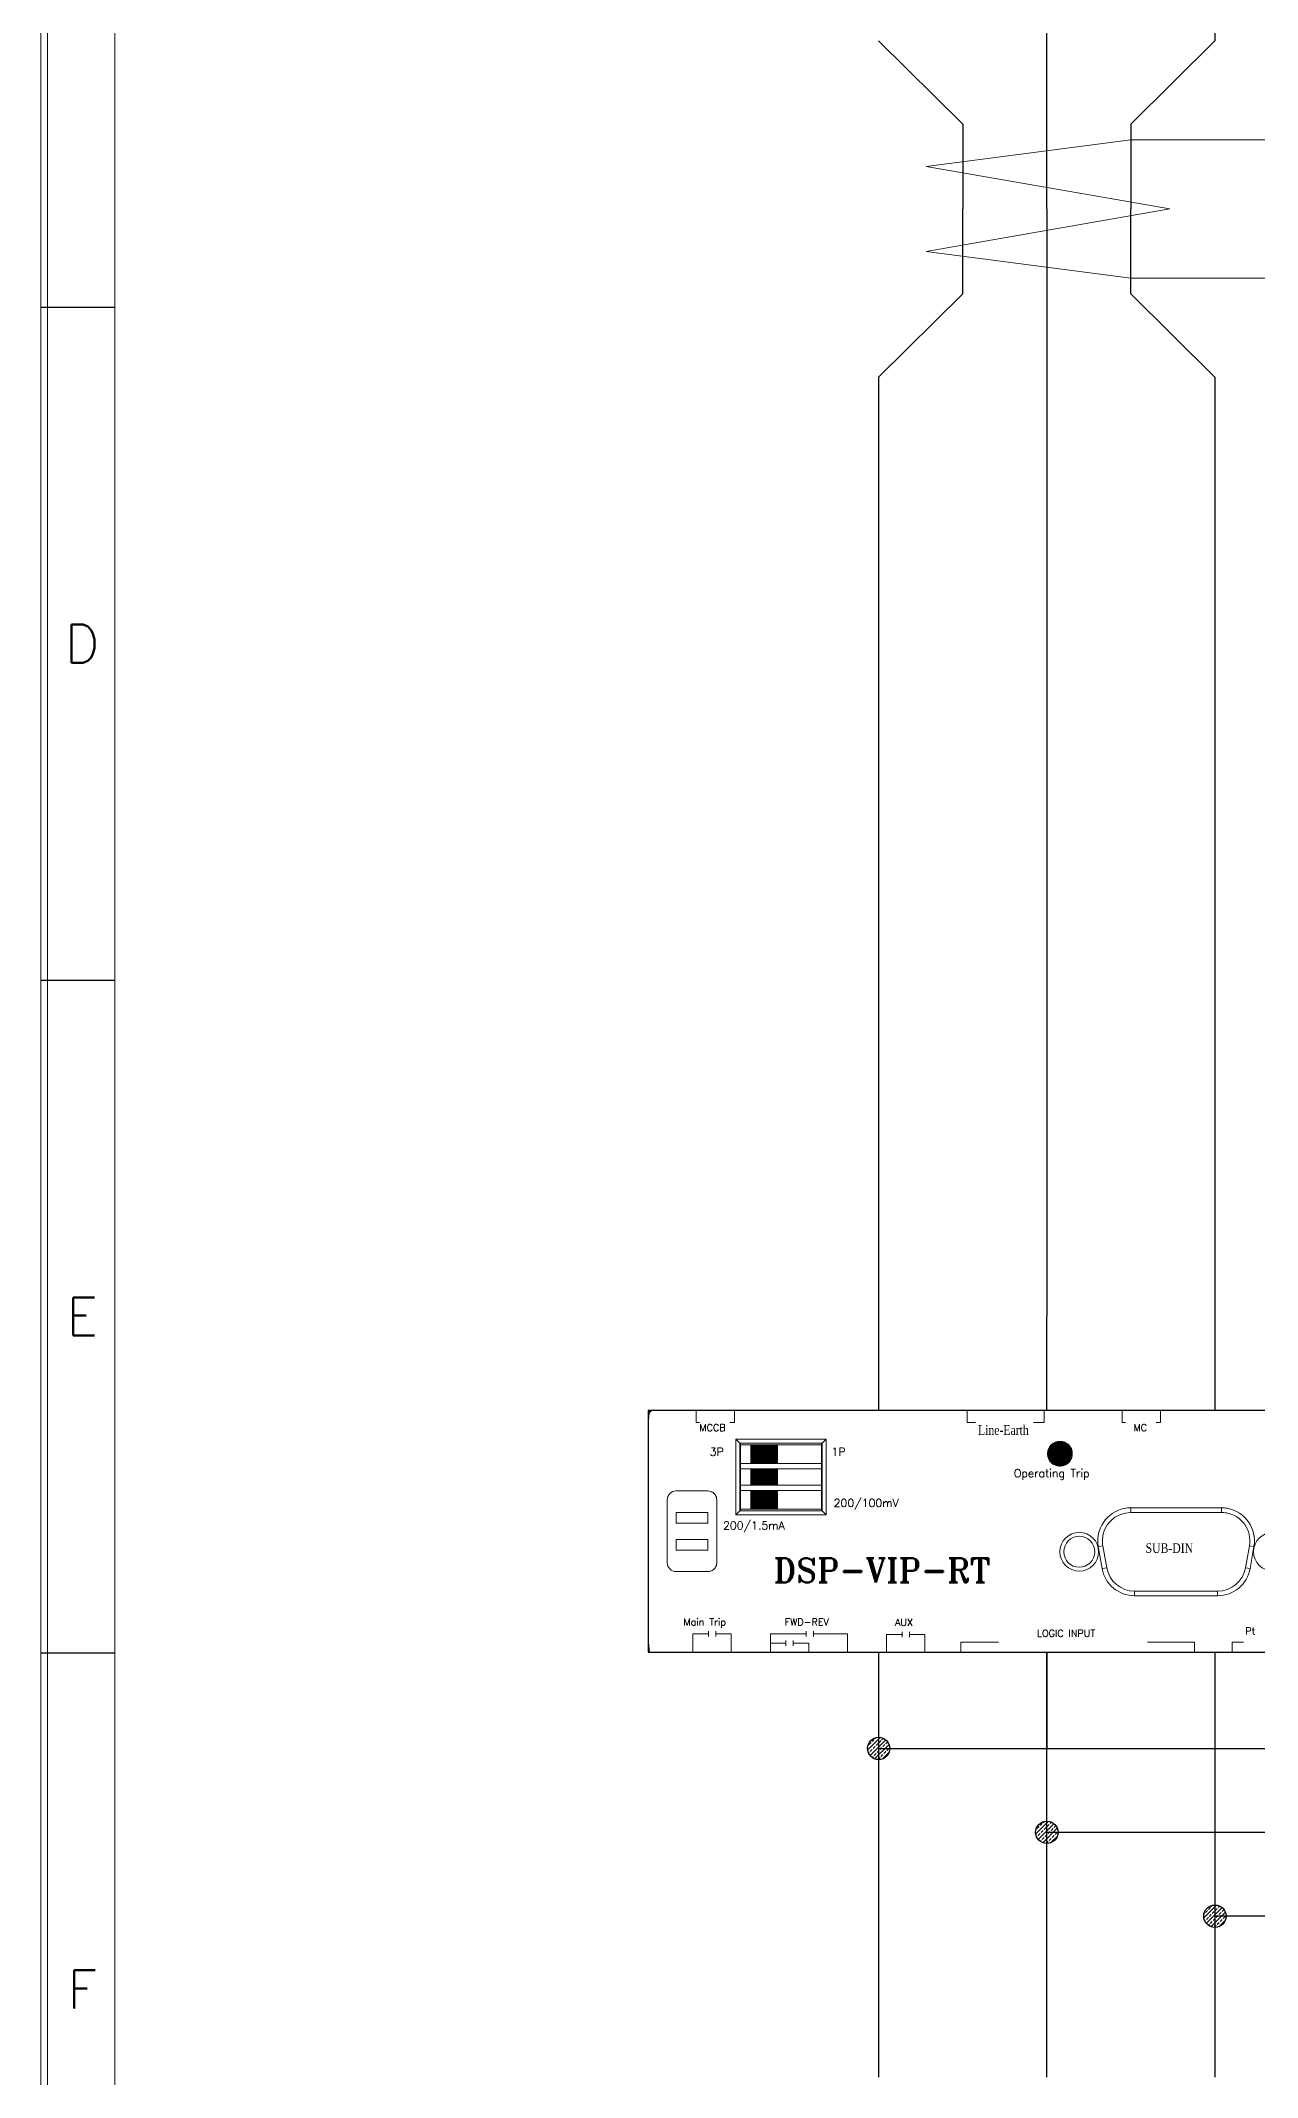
# Model space of a CAD drawing. Header units: millimetres. Extents: x 107 to 2900, y 85 to 3996.
# Drawn here: x 114.6 to 231.8, y 320.1 to 516.2 of the extents above; entities that cross this region are included whole.
import ezdxf
from ezdxf.enums import TextEntityAlignment as Align

# ---------------------------------------------------------------- set-up
doc = ezdxf.new("R2010")
doc.units = ezdxf.units.MM
for name, color, linetype in [('20', 2, 'Continuous'), ('30', 3, 'Continuous'), ('70', 7, 'Continuous')]:
    doc.layers.add(name, color=color, linetype=linetype)
doc.styles.add('SIMPLEX', font='SIMPLEX')
doc.styles.add('SS', font='batang.ttc', dxfattribs={"width": 0.8})
doc.styles.add('STYLE2', font='romant.shx')

msp = doc.modelspace()

# ---------------------------------------------------------------- hatches: boundary and pattern name
at = {"layer": '70', "lineweight": 15}
h = msp.add_hatch(dxfattribs=at)
h.set_pattern_fill('ANSI31', color=256, scale=0.518249, style=0)
h.set_pattern_definition([(45, (-1451.02671, 6762.476756), (-0.04580716234, 0.04580716234), [])])
h.paths.add_polyline_path([(185.584, 380.985), (182.993, 380.985), (182.993, 379.172), (185.584, 379.172)])
h.paths.add_polyline_path([(185.584, 378.653), (182.993, 378.653), (182.993, 377.101), (185.584, 377.101)])
h.paths.add_polyline_path([(185.584, 376.582), (182.993, 376.582), (182.993, 374.768), (185.584, 374.768)])
at = {"layer": '70', "lineweight": 20}
h = msp.add_hatch(dxfattribs=at)
h.set_pattern_fill('ANSI31', color=3, scale=0.518249, style=0)
h.set_pattern_definition([(45, (-2523.022266, 13182.564566), (-0.04580716234, 0.04580716234), [])])
h.paths.add_polyline_path([(213.966, 380.115, 1), (211.579, 380.115, 1)])
at = {"layer": '70'}
h = msp.add_hatch(dxfattribs=at)
h.set_pattern_fill('ANSI33', color=256, scale=2.15937, style=0)
h.set_pattern_definition([(45, (1935.35203, -236.60343), (-0.38172635, 0.38172635), []), (45, (1935.73376, -236.60343), (-0.38172635, 0.38172635), [0.26992129, -0.13496065])])
h.paths.add_polyline_path([(195.314, 352.826, 0.4142136), (194.235, 351.746, 0.4142136), (195.314, 350.666)])
h.paths.add_polyline_path([(195.314, 352.826), (195.314, 351.746), (196.394, 351.746, 0.4142136)])
h.paths.add_polyline_path([(196.394, 351.746), (195.314, 351.746), (195.314, 350.666, 0.4142136)])
h = msp.add_hatch(dxfattribs=at)
h.set_pattern_fill('ANSI33', color=256, scale=2.15937, style=0)
h.set_pattern_definition([(45, (1951.5473, -244.68466), (-0.38172635, 0.38172635), []), (45, (1951.92904, -244.68466), (-0.38172635, 0.38172635), [0.26992129, -0.13496065])])
h.paths.add_polyline_path([(211.51, 344.745, 0.4142136), (210.43, 343.665, 0.4142136), (211.51, 342.585)])
h.paths.add_polyline_path([(211.51, 344.745), (211.51, 343.665), (212.589, 343.665, 0.4142136)])
h.paths.add_polyline_path([(212.589, 343.665), (211.51, 343.665), (211.51, 342.585, 0.4142136)])
h = msp.add_hatch(dxfattribs=at)
h.set_pattern_fill('ANSI33', color=256, scale=2.15937, style=0)
h.set_pattern_definition([(45, (1967.7426, -252.7659), (-0.38172635, 0.38172635), []), (45, (1968.1243, -252.7659), (-0.38172635, 0.38172635), [0.26992129, -0.13496065])])
h.paths.add_polyline_path([(227.705, 336.663, 0.4142136), (226.625, 335.584, 0.4142136), (227.705, 334.504)])
h.paths.add_polyline_path([(227.705, 336.663), (227.705, 335.584), (228.785, 335.584, 0.4142136)])
h.paths.add_polyline_path([(228.785, 335.584), (227.705, 335.584), (227.705, 334.504, 0.4142136)])

# ---------------------------------------------------------------- linework, layer by layer
at = {"color": 0, "lineweight": 30}
for p, q in [((211.51, 516.163), (211.51, 556.011)), ((227.705, 556.011), (227.705, 516.163)), ((195.314, 516.163), (203.412, 508.14)), ((211.51, 499.968), (211.51, 516.163)), ((227.705, 516.163), (219.607, 508.14)), ((203.412, 508.14), (203.412, 499.968)), ((219.607, 508.14), (219.607, 499.968)), ((203.412, 491.797), (203.412, 499.968)), ((211.51, 499.968), (211.51, 393.347)), ((219.607, 491.797), (219.607, 499.968)), ((195.314, 483.773), (203.412, 491.797)), ((227.705, 483.773), (219.607, 491.797)), ((195.314, 483.773), (195.314, 451.382)), ((227.705, 483.773), (227.705, 451.382)), ((195.314, 451.382), (195.314, 393.347)), ((227.705, 451.382), (227.705, 393.347)), ((195.314, 393.347), (195.314, 384.294)), ((211.51, 384.294), (211.51, 393.347)), ((227.705, 393.347), (227.705, 384.294)), ((195.314, 361.014), (195.314, 351.746)), ((195.314, 361.014), (195.314, 320.081)), ((211.51, 320.081), (211.51, 361.014)), ((211.51, 361.014), (211.51, 351.746)), ((227.705, 361.014), (227.705, 351.746)), ((227.705, 361.014), (227.705, 320.081))]:
    msp.add_line(p, q, dxfattribs=at)
at = {"color": 0, "lineweight": 15}
for p, q in [((219.607, 506.621), (273.453, 506.621)), ((219.607, 493.316), (251.886, 493.316))]:
    msp.add_line(p, q, dxfattribs=at)
at = {"color": 7, "lineweight": 30}
for p, q in [((252.429, 384.294), (173.117, 384.294)), ((173.117, 384.294), (173.117, 361.014)), ((173.117, 361.014), (252.429, 361.014))]:
    msp.add_line(p, q, dxfattribs=at)
at = {"color": 7, "lineweight": 15}
for p, q in [((181.566, 374.239), (181.566, 381.514)), ((181.566, 381.514), (190.259, 381.514)), ((181.939, 381.141), (181.566, 381.514)), ((181.939, 374.613), (181.939, 381.141)), ((181.939, 381.141), (189.886, 381.141)), ((181.939, 380.985), (189.886, 380.985)), ((182.017, 374.613), (182.017, 381.141)), ((185.584, 379.172), (185.584, 380.985)), ((189.808, 381.141), (189.808, 374.613)), ((189.886, 381.141), (190.259, 381.514)), ((189.886, 381.141), (189.886, 374.613)), ((190.259, 381.514), (190.259, 374.239)), ((182.017, 379.172), (189.808, 379.172)), ((182.017, 378.653), (189.808, 378.653)), ((185.584, 377.101), (185.584, 378.653)), ((175.801, 376.536), (178.864, 376.536)), ((189.886, 377.101), (182.017, 377.101)), ((189.886, 376.582), (182.017, 376.582)), ((185.584, 374.768), (185.584, 376.582)), ((174.943, 369.63), (174.943, 375.678)), ((179.721, 375.678), (179.721, 369.63)), ((181.939, 374.613), (181.566, 374.239)), ((189.808, 374.768), (181.939, 374.768)), ((189.886, 374.613), (181.939, 374.613)), ((189.886, 374.613), (190.259, 374.239)), ((219.595, 374.91), (228.333, 374.91)), ((219.595, 374.91), (219.595, 374.463)), ((228.333, 374.91), (228.333, 374.463)), ((190.259, 374.239), (181.566, 374.239)), ((219.595, 374.463), (228.333, 374.463)), ((216.465, 371.18), (216.906, 371.258)), ((216.837, 369.067), (216.465, 371.18)), ((217.279, 369.145), (216.906, 371.258)), ((231.022, 371.258), (230.65, 369.145)), ((231.463, 371.18), (231.022, 371.258)), ((231.463, 371.18), (231.091, 369.067)), ((178.864, 368.772), (175.801, 368.772)), ((216.837, 369.067), (217.279, 369.145)), ((231.091, 369.067), (230.65, 369.145)), ((227.96, 366.888), (219.967, 366.888)), ((219.967, 366.44), (219.967, 366.888)), ((227.96, 366.44), (227.96, 366.888)), ((227.96, 366.44), (219.967, 366.44))]:
    msp.add_line(p, q, dxfattribs=at)
at = {"color": 7, "lineweight": 0}
for p, q in [((175.801, 374.463), (178.864, 374.463)), ((175.801, 373.427), (178.864, 373.427)), ((175.801, 371.872), (178.864, 371.872)), ((175.801, 370.835), (178.864, 370.835))]:
    msp.add_line(p, q, dxfattribs=at)
at = {"color": 3, "lineweight": 15}
msp.add_circle((212.773, 380.115), 1.194, dxfattribs=at)
at = {"color": 7, "lineweight": 15}
for centre, radius in [((214.638, 370.675), 1.865), ((214.638, 370.675), 1.492), ((233.291, 370.675), 1.865)]:
    msp.add_circle(centre, radius, dxfattribs=at)
at = {"color": 7, "lineweight": 30}
msp.add_arc((173.635, 383.776), 0.518, 90, 180, dxfattribs=at)
at = {"color": 7, "lineweight": 15}
for points in [[(173.24, 384.294), (173.194, 383.876), (173.153, 383.459), (173.117, 383.041)], [(175.801, 376.536), (175.327, 376.536), (174.943, 376.151), (174.943, 375.678)], [(174.943, 369.63), (174.943, 369.157), (175.327, 368.772), (175.801, 368.772)], [(216.837, 369.067), (217.105, 367.548), (218.425, 366.44), (219.967, 366.44)], [(217.279, 369.145), (217.508, 367.839), (218.642, 366.888), (219.967, 366.888)], [(227.96, 366.888), (229.285, 366.888), (230.42, 367.839), (230.65, 369.145)], [(227.96, 366.44), (229.503, 366.44), (230.823, 367.548), (231.091, 369.067)], [(173.117, 362.268), (173.153, 361.849), (173.194, 361.432), (173.24, 361.014)]]:
    msp.add_open_spline(points, degree=3, dxfattribs=at)
for points, knots in [([(179.721, 375.678), (179.676, 376.078), (179.76, 375.547), (179.68, 375.943), (179.512, 376.31), (179.756, 375.832), (179.558, 376.182), (179.285, 376.479), (179.665, 376.1), (179.368, 376.372), (179.017, 376.57), (179.496, 376.327), (179.129, 376.494), (178.733, 376.574), (179.264, 376.49), (178.864, 376.536)], [0, 0, 0, 0, 1, 1, 1, 2, 2, 2, 3, 3, 3, 4, 4, 4, 5, 5, 5, 5]), ([(219.595, 374.91), (217.839, 374.91), (216.416, 373.487), (216.416, 371.732), (216.416, 371.547), (216.433, 371.362), (216.465, 371.18)], [0, 0, 0, 0, 1, 1, 1, 2, 2, 2, 2]), ([(231.463, 371.18), (231.768, 372.909), (230.614, 374.557), (228.885, 374.862), (228.703, 374.894), (228.518, 374.91), (228.333, 374.91)], [0, 0, 0, 0, 1, 1, 1, 2, 2, 2, 2]), ([(219.595, 374.463), (218.087, 374.463), (216.864, 373.24), (216.864, 371.732), (216.864, 371.573), (216.878, 371.414), (216.906, 371.258)], [0, 0, 0, 0, 1, 1, 1, 2, 2, 2, 2]), ([(231.022, 371.258), (231.284, 372.743), (230.293, 374.159), (228.807, 374.421), (228.65, 374.449), (228.492, 374.463), (228.333, 374.463)], [0, 0, 0, 0, 1, 1, 1, 2, 2, 2, 2]), ([(178.864, 368.772), (179.264, 368.818), (178.733, 368.734), (179.129, 368.814), (179.496, 368.981), (179.017, 368.738), (179.368, 368.936), (179.665, 369.208), (179.285, 368.829), (179.558, 369.126), (179.756, 369.477), (179.512, 368.999), (179.68, 369.365), (179.76, 369.76), (179.676, 369.23), (179.721, 369.63)], [0, 0, 0, 0, 1, 1, 1, 2, 2, 2, 3, 3, 3, 4, 4, 4, 5, 5, 5, 5]), ([(173.121, 363.141), (173.121, 363.139), (173.119, 363.137), (173.117, 363.137), (173.114, 363.137), (173.112, 363.139), (173.112, 363.141), (173.112, 363.144), (173.114, 363.146), (173.117, 363.146), (173.119, 363.146), (173.121, 363.144), (173.121, 363.141)], [0, 0, 0, 0, 1, 1, 1, 2, 2, 2, 3, 3, 3, 4, 4, 4, 4])]:
    msp.add_open_spline(points, degree=3, knots=knots, dxfattribs=at)
at = {"layer": '20', "color": 0, "lineweight": 13}
msp.add_lwpolyline([(121.727, 162.272), (121.727, 677.714), (928.036, 677.714), (928.036, 162.272)], dxfattribs=at)
at = {"layer": '30', "color": 0}
for p, q in [((114.601, 490.496), (121.727, 490.496)), ((114.601, 425.715), (121.727, 425.715)), ((114.601, 360.934), (121.727, 360.934))]:
    msp.add_line(p, q, dxfattribs=at)
at = {"layer": '70', "lineweight": 13}
for p, q in [((219.607, 506.621), (199.877, 504.054)), ((199.877, 504.054), (223.359, 499.968)), ((223.359, 499.968), (199.877, 495.882)), ((199.877, 495.882), (219.607, 493.316)), ((182.993, 380.985), (182.993, 379.172)), ((182.993, 378.653), (182.993, 377.101)), ((182.993, 376.582), (182.993, 374.768)), ((175.801, 374.463), (175.801, 373.427)), ((178.864, 374.463), (178.864, 373.427)), ((175.801, 371.872), (175.801, 370.835)), ((178.864, 371.872), (178.864, 370.835))]:
    msp.add_line(p, q, dxfattribs=at)
at = {"layer": '70', "lineweight": 15}
for p, q in [((177.737, 383.137), (177.737, 384.294)), ((178.067, 383.137), (177.737, 383.137)), ((180.992, 383.137), (181.421, 383.137)), ((181.421, 383.137), (181.421, 384.294)), ((203.849, 383.137), (203.849, 384.294)), ((204.642, 383.137), (203.849, 383.137)), ((210.237, 383.137), (211.263, 383.137)), ((211.263, 383.137), (211.263, 384.294)), ((218.773, 383.137), (218.773, 384.294)), ((219.104, 383.137), (218.773, 383.137)), ((222.028, 383.137), (222.457, 383.137)), ((222.457, 383.137), (222.457, 384.294)), ((177.427, 362.769), (177.427, 361.014)), ((178.919, 362.769), (177.427, 362.769)), ((178.919, 363.03), (178.919, 362.524)), ((179.618, 363.03), (179.618, 362.524)), ((179.618, 362.769), (181.111, 362.769)), ((181.111, 362.769), (181.111, 361.014)), ((188.342, 362.769), (184.89, 362.769)), ((184.89, 362.769), (184.89, 361.014)), ((188.342, 363.03), (188.342, 362.524)), ((189.04, 363.03), (189.04, 362.524)), ((189.04, 362.769), (192.305, 362.769)), ((192.305, 362.769), (192.305, 361.014)), ((197.575, 362.969), (197.575, 362.463)), ((198.274, 362.969), (198.274, 362.463)), ((186.383, 361.865), (184.89, 361.865)), ((186.383, 362.127), (186.383, 361.62)), ((187.082, 362.127), (187.082, 361.62)), ((187.082, 361.865), (188.574, 361.865)), ((188.574, 361.865), (188.574, 361.014)), ((196.082, 362.708), (196.082, 361.014)), ((197.575, 362.708), (196.082, 362.708)), ((198.274, 362.708), (199.766, 362.708)), ((199.767, 362.708), (199.767, 361.014)), ((203.241, 361.961), (203.241, 361.014)), ((206.868, 361.961), (203.241, 361.961)), ((225.739, 361.961), (221.21, 361.961)), ((225.739, 361.961), (225.739, 361.014)), ((230.455, 361.961), (229.354, 361.961)), ((229.354, 361.961), (229.354, 361.014))]:
    msp.add_line(p, q, dxfattribs=at)
at = {"layer": '70', "color": 0, "lineweight": 30}
for p, q in [((195.314, 351.746), (280.805, 351.746)), ((211.51, 343.665), (297, 343.665)), ((313.195, 335.584), (227.705, 335.584))]:
    msp.add_line(p, q, dxfattribs=at)
at = {"layer": '70', "color": 0, "lineweight": 13}
for points in [[(935.162, 101.81), (114.601, 101.81), (114.601, 684.84), (935.162, 684.84)], [(934.514, 102.458), (115.249, 102.458), (115.249, 684.192), (934.514, 684.192)]]:
    msp.add_lwpolyline(points, close=True, dxfattribs=at)
at = {"layer": '70'}
for centre in [(195.314, 351.746), (211.51, 343.665), (227.705, 335.584)]:
    msp.add_circle(centre, 1.08, dxfattribs=at)

# ---------------------------------------------------------------- texts
at = {"color": 0, "style": 'STYLE2'}
for s, height, p in [('MCCB', 0.6754, (178.046, 382.302)), ('MC', 0.6754, (219.858, 382.302)), ('3P', 0.7704, (179.038, 379.919)), ('1P', 0.7704, (190.777, 379.919)), ('Operating Trip', 0.77041, (208.336, 377.849)), ('200/100mV', 0.7704, (190.974, 374.991)), ('200/1.5mA', 0.7704, (180.321, 372.823)), ('DSP-VIP-RT', 2.3224, (185.188, 367.734)), ('Main Trip', 0.6754, (176.508, 363.567)), ('FWD-REV', 0.6754, (186.27, 363.567)), ('AUX', 0.6754, (196.887, 363.556)), ('LOGIC INPUT', 0.67538, (210.554, 362.479)), ('Pt', 0.6754, (230.636, 362.699))]:
    msp.add_text(s, height=height, dxfattribs=at).set_placement(p)
at = {"color": 0, "style": 'SS', "width": 0.8}
for s, p in [('Line-Earth', (204.886, 381.935)), ('SUB-DIN', (221.028, 370.564))]:
    msp.add_text(s, height=0.9328, dxfattribs=at).set_placement(p)
at = {"layer": '30', "color": 0, "style": 'SIMPLEX'}
for s, p in [('D', (118.596, 458.106)), ('E', (118.596, 393.325)), ('F', (118.596, 328.544))]:
    msp.add_text(s, height=3.671, dxfattribs=at).set_placement(p, align=Align.MIDDLE)

doc.saveas('drawing.dxf')
